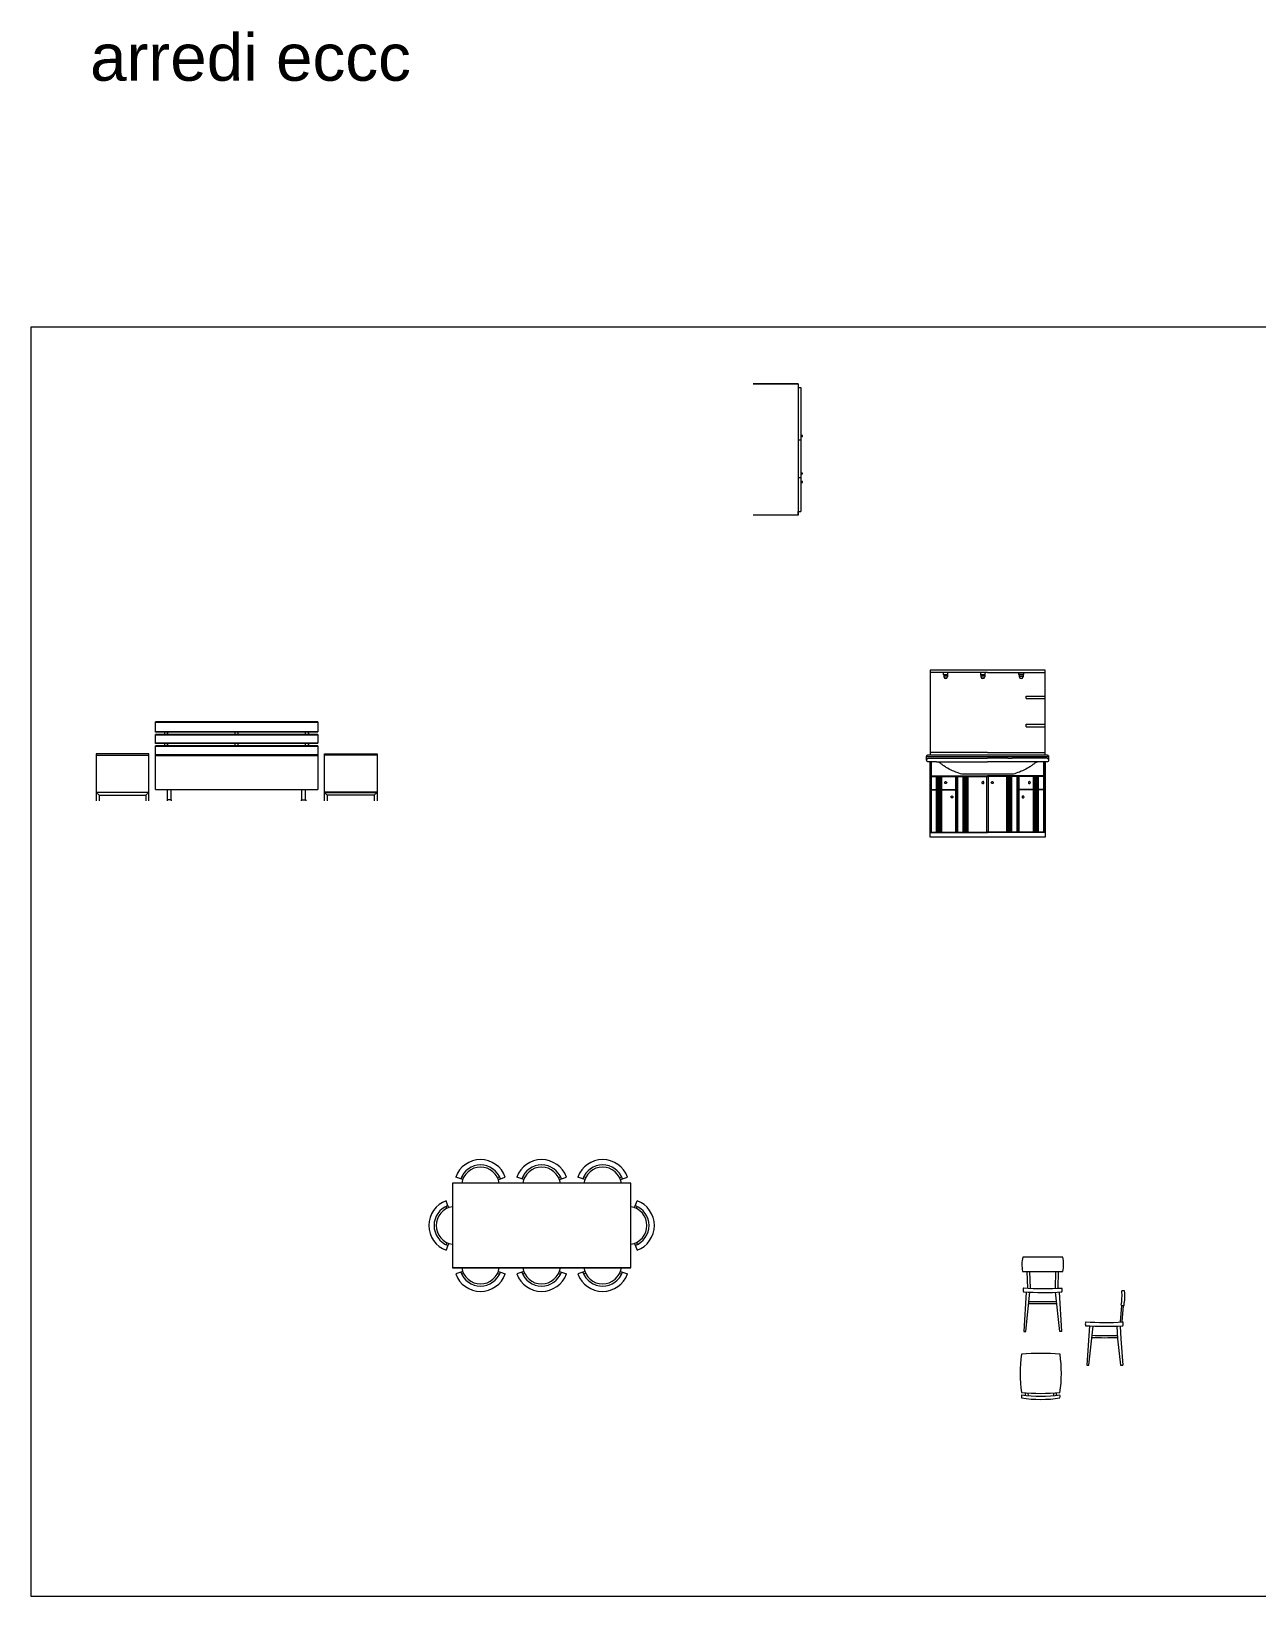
# Model space of a CAD drawing. Header units: millimetres. Extents: x 19901 to 59163, y 13732 to 30178.
# Drawn here: x 23218 to 24523, y 19548 to 21214 of the extents above; entities that cross this region are included whole.
import ezdxf

# ---------------------------------------------------------------- set-up
doc = ezdxf.new("R2010")
doc.units = ezdxf.units.MM
doc.layers.add('A-ANNO-TEXT', color=3, linetype='Continuous')
doc.layers.add('A-FURN', color=8, linetype='Continuous', lineweight=13)
doc.styles.get("Standard").update_dxf_attribs({"font": 'arial.ttf'})

msp = doc.modelspace()

# ---------------------------------------------------------------- linework, layer by layer
at = {"layer": 'A-FURN'}
for p, q in [((23218, 20899.5), (28252.1, 20899.5)), ((23218, 19547.9), (23218, 20899.5)), ((24034.5, 20839), (23986.5, 20839)), ((24034.5, 20839), (23986.5, 20839)), ((23986.5, 20839), (24034.5, 20839)), ((24034.5, 20839), (24034.5, 20699)), ((24034.5, 20839), (24034.5, 20835)), ((24034.5, 20835), (24037.5, 20835)), ((24037.5, 20835), (24037.5, 20703)), ((24039.2, 20784), (24037.5, 20784)), ((24037.5, 20783), (24039.2, 20783)), ((24039.2, 20783), (24039.2, 20784)), ((24037.5, 20779), (24034.5, 20779)), ((24037.5, 20739), (24034.5, 20739)), ((24039.2, 20744), (24037.5, 20744)), ((24037.5, 20743), (24039.2, 20743)), ((24039.2, 20735), (24037.5, 20735)), ((24037.5, 20734), (24039.2, 20734)), ((24039.2, 20743), (24039.2, 20744)), ((24039.2, 20734), (24039.2, 20735)), ((24034.5, 20699), (23986.5, 20699)), ((24034.5, 20699), (24034.5, 20703)), ((24034.5, 20703), (24037.5, 20703)), ((24236.1, 20534), (24174.9, 20534)), ((24174.9, 20534), (24174.9, 20444)), ((24236.1, 20531.5), (24174.9, 20531.5)), ((24189, 20531.5), (24189, 20529.5)), ((24194, 20529.5), (24194, 20531.5)), ((24228.6, 20531.5), (24228.6, 20529.5)), ((24233.6, 20529.5), (24233.6, 20531.5)), ((24297.4, 20534), (24236.1, 20534)), ((24236.1, 20531.5), (24297.4, 20531.5)), ((24269.4, 20529.5), (24269.4, 20531.5)), ((24274.4, 20531.5), (24274.4, 20529.5)), ((24297.4, 20444), (24297.4, 20534)), ((24189, 20529.5), (24194, 20529.5)), ((24189.5, 20529), (24193.5, 20529)), ((24189.5, 20529), (24189.5, 20527)), ((24189.5, 20527), (24193.5, 20527)), ((24193.5, 20529), (24193.5, 20527)), ((24228.6, 20529.5), (24233.6, 20529.5)), ((24229.1, 20529), (24229.1, 20527)), ((24229.1, 20529), (24233.1, 20529)), ((24229.1, 20527), (24233.1, 20527)), ((24233.1, 20529), (24233.1, 20527)), ((24274.4, 20529.5), (24269.4, 20529.5)), ((24273.9, 20529), (24269.9, 20529)), ((24269.9, 20529), (24269.9, 20527)), ((24273.9, 20527), (24269.9, 20527)), ((24273.9, 20529), (24273.9, 20527)), ((24277.4, 20504), (24277.4, 20506.5)), ((24277.4, 20506.5), (24297.4, 20506.5)), ((24277.4, 20504), (24297.4, 20504)), ((23523.1, 20479), (23350.1, 20479)), ((23350.1, 20468.1), (23350.1, 20479)), ((23350.1, 20479), (23523.1, 20479)), ((23523.1, 20478.5), (23350.1, 20478.5)), ((23523.1, 20468.5), (23350.1, 20468.5)), ((23523.1, 20468.1), (23350.1, 20468.1)), ((23350.1, 20456.1), (23350.1, 20465.5)), ((23523.1, 20465.5), (23350.1, 20465.5)), ((23523.1, 20465), (23350.1, 20465)), ((23360.1, 20465.5), (23360.1, 20468.1)), ((23363.1, 20465.5), (23363.1, 20468.1)), ((23363.4, 20465.5), (23363.4, 20468.1)), ((23435.1, 20465.5), (23435.1, 20468.1)), ((23438.1, 20465.5), (23438.1, 20468.1)), ((23438.4, 20465.5), (23438.4, 20468.1)), ((23510.1, 20465.5), (23510.1, 20468.1)), ((23513.1, 20465.5), (23513.1, 20468.1)), ((23513.4, 20465.5), (23513.4, 20468.1)), ((23523.1, 20479), (23523.1, 20468.5)), ((23523.1, 20465.5), (23523.1, 20456.5)), ((24277.4, 20474), (24277.4, 20476.5)), ((24277.4, 20476.5), (24297.4, 20476.5)), ((24277.4, 20474), (24297.4, 20474)), ((23523.1, 20456.5), (23350.1, 20456.5)), ((23523.1, 20456.1), (23350.1, 20456.1)), ((23350.1, 20407), (23350.1, 20453.5)), ((23523.1, 20453.5), (23350.1, 20453.5)), ((23523.1, 20453), (23350.1, 20453)), ((23360.1, 20453.5), (23360.1, 20456.1)), ((23363.1, 20453.5), (23363.1, 20456.1)), ((23363.4, 20453.5), (23363.4, 20456.1)), ((23435.1, 20453.5), (23435.1, 20456.1)), ((23438.1, 20453.5), (23438.1, 20456.1)), ((23438.4, 20453.5), (23438.4, 20456.1)), ((23510.1, 20453.5), (23510.1, 20456.1)), ((23513.1, 20453.5), (23513.1, 20456.1)), ((23513.4, 20453.5), (23513.4, 20456.1)), ((23523.1, 20453.5), (23523.1, 20407)), ((24236.1, 20446.5), (24174.9, 20446.5)), ((24236.1, 20446.5), (24297.4, 20446.5)), ((23343.1, 20445), (23287.1, 20445)), ((23287.1, 20445), (23287.1, 20443.8)), ((23287.1, 20443.8), (23287.1, 20404)), ((23287.1, 20443.8), (23343.1, 20443.8)), ((23287.1, 20443.5), (23343.1, 20443.5)), ((23343.1, 20443.8), (23343.1, 20445)), ((23343.1, 20395), (23343.1, 20443.8)), ((23523.1, 20444.1), (23350.1, 20444.1)), ((23523.1, 20443), (23350.1, 20443)), ((23530.1, 20443.8), (23530.1, 20445)), ((23530.1, 20445), (23586.1, 20445)), ((23530.1, 20395), (23530.1, 20443.8)), ((23586.1, 20443.8), (23530.1, 20443.8)), ((23586.1, 20443.5), (23530.1, 20443.5)), ((23586.1, 20445), (23586.1, 20443.8)), ((23586.1, 20443.8), (23586.1, 20404)), ((24171.1, 20442.1), (24171.2, 20442.5)), ((24171.1, 20442.1), (24301.1, 20442.1)), ((24171.1, 20438.4), (24171.1, 20442.1)), ((24171.3, 20439.2), (24171.1, 20438.4)), ((24171.3, 20437.6), (24171.1, 20438.4)), ((24171.2, 20442.5), (24171.4, 20442.9)), ((24171.7, 20439.9), (24171.3, 20439.2)), ((24171.7, 20437), (24171.3, 20437.6)), ((24171.4, 20442.9), (24171.6, 20443.3)), ((24171.6, 20443.3), (24171.9, 20443.5)), ((24172.4, 20440.3), (24171.7, 20439.9)), ((24172.4, 20436.5), (24171.7, 20437)), ((24171.9, 20443.5), (24172.2, 20443.8)), ((24172.2, 20443.8), (24172.7, 20443.9)), ((24172.8, 20440.4), (24172.4, 20440.3)), ((24173, 20436.4), (24172.4, 20436.5)), ((24172.7, 20443.9), (24173.4, 20444)), ((24172.8, 20440.4), (24209.8, 20440.4)), ((24174.9, 20436.4), (24173, 20436.4)), ((24173.4, 20444), (24209.8, 20444)), ((24174.9, 20444), (24236.1, 20444)), ((24181.6, 20436.4), (24174.9, 20436.4)), ((24174.9, 20407.2), (24174.9, 20436.4)), ((24175.3, 20421.7), (24175.3, 20436.4)), ((24176.3, 20421.7), (24176.3, 20436.4)), ((24181.6, 20436.4), (24236.1, 20436.4)), ((24182.8, 20436.3), (24181.6, 20436.4)), ((24183.6, 20436.2), (24182.8, 20436.3)), ((24184.5, 20435.9), (24183.6, 20436.2)), ((24185.1, 20435.6), (24184.5, 20435.9)), ((24185.9, 20435.2), (24185.1, 20435.6)), ((24186.3, 20434.8), (24185.9, 20435.2)), ((24187, 20434.2), (24186.3, 20434.8)), ((24187.8, 20433.6), (24187, 20434.2)), ((24189, 20432.7), (24187.8, 20433.6)), ((24189.7, 20432.3), (24189, 20432.7)), ((24190.5, 20431.7), (24189.7, 20432.3)), ((24191.2, 20431.3), (24190.5, 20431.7)), ((24192.2, 20430.7), (24191.2, 20431.3)), ((24193.5, 20429.9), (24192.2, 20430.7)), ((24195.3, 20428.9), (24193.5, 20429.9)), ((24209.8, 20444), (24262.4, 20444)), ((24209.8, 20440.4), (24214.4, 20440.4)), ((24214.4, 20440.4), (24236.1, 20440.4)), ((24236.1, 20444), (24297.4, 20444)), ((24257.8, 20440.4), (24236.1, 20440.4)), ((24290.6, 20436.4), (24236.1, 20436.4)), ((24257.8, 20440.4), (24262.4, 20440.4)), ((24262.4, 20444), (24298.8, 20444)), ((24299.5, 20440.4), (24262.4, 20440.4)), ((24278.7, 20429.9), (24276.9, 20428.9)), ((24280.1, 20430.7), (24278.7, 20429.9)), ((24281.1, 20431.3), (24280.1, 20430.7)), ((24281.8, 20431.7), (24281.1, 20431.3)), ((24282.6, 20432.3), (24281.8, 20431.7)), ((24283.2, 20432.7), (24282.6, 20432.3)), ((24284.5, 20433.6), (24283.2, 20432.7)), ((24285.3, 20434.2), (24284.5, 20433.6)), ((24285.9, 20434.8), (24285.3, 20434.2)), ((24286.4, 20435.2), (24285.9, 20434.8)), ((24287.1, 20435.6), (24286.4, 20435.2)), ((24287.8, 20435.9), (24287.1, 20435.6)), ((24288.6, 20436.2), (24287.8, 20435.9)), ((24289.4, 20436.3), (24288.6, 20436.2)), ((24290.6, 20436.4), (24289.4, 20436.3)), ((24297.4, 20436.4), (24290.6, 20436.4)), ((24296, 20421.7), (24296, 20436.4)), ((24296.9, 20421.7), (24296.9, 20436.4)), ((24299.2, 20436.4), (24297.4, 20436.4)), ((24297.4, 20436.4), (24297.4, 20407.2)), ((24298.8, 20444), (24299.5, 20443.9)), ((24299.8, 20436.5), (24299.2, 20436.4)), ((24299.5, 20443.9), (24300, 20443.8)), ((24299.5, 20440.4), (24299.8, 20440.3)), ((24299.8, 20440.3), (24300.5, 20439.9)), ((24300.5, 20437), (24299.8, 20436.5)), ((24300, 20443.8), (24300.3, 20443.5)), ((24300.3, 20443.5), (24300.7, 20443.3)), ((24300.5, 20439.9), (24301, 20439.2)), ((24301, 20437.6), (24300.5, 20437)), ((24300.7, 20443.3), (24300.9, 20442.9)), ((24300.9, 20442.9), (24301, 20442.5)), ((24301, 20442.5), (24301.1, 20442.1)), ((24301, 20439.2), (24301.1, 20438.4)), ((24301.1, 20438.4), (24301, 20437.6)), ((24301.1, 20442.1), (24301.1, 20438.4)), ((24174.9, 20421.3), (24236.1, 20421.3)), ((24175.3, 20421.7), (24236.1, 20421.7)), ((24175.3, 20420.9), (24203.2, 20420.9)), ((24175.3, 20407.2), (24175.3, 20420.9)), ((24176.3, 20407.2), (24176.3, 20420.9)), ((24181.9, 20407.2), (24181.9, 20420.9)), ((24183, 20407.2), (24183, 20420.9)), ((24184.1, 20407.2), (24184.1, 20420.9)), ((24185.1, 20407.2), (24185.1, 20420.9)), ((24186.2, 20407.2), (24186.2, 20420.9)), ((24187.3, 20407.2), (24187.3, 20420.9)), ((24190.5, 20414.5), (24190.6, 20415)), ((24190.6, 20414), (24190.5, 20414.5)), ((24190.6, 20415), (24191, 20415.5)), ((24191, 20413.6), (24190.6, 20414)), ((24191, 20415.5), (24191.5, 20415.6)), ((24191.5, 20413.4), (24191, 20413.6)), ((24191.5, 20415.6), (24192.1, 20415.4)), ((24192.1, 20413.6), (24191.5, 20413.4)), ((24192.1, 20415.4), (24192.5, 20415)), ((24192.5, 20414), (24192.1, 20413.6)), ((24192.5, 20415), (24192.6, 20414.5)), ((24192.6, 20414.5), (24192.5, 20414)), ((24197.4, 20427.8), (24195.3, 20428.9)), ((24198.9, 20427.1), (24197.4, 20427.8)), ((24200.3, 20426.5), (24198.9, 20427.1)), ((24202.2, 20425.7), (24200.3, 20426.5)), ((24203.8, 20425.1), (24202.2, 20425.7)), ((24202.3, 20407.2), (24202.3, 20420.9)), ((24203.2, 20407.2), (24203.2, 20420.9)), ((24203.7, 20361.7), (24203.7, 20420.9)), ((24203.7, 20420.9), (24236.1, 20420.9)), ((24205.5, 20424.5), (24203.8, 20425.1)), ((24204.6, 20361.7), (24204.6, 20420.9)), ((24207.2, 20423.9), (24205.5, 20424.5)), ((24208.7, 20423.6), (24207.2, 20423.9)), ((24210.5, 20423.4), (24208.7, 20423.6)), ((24210.2, 20361.7), (24210.2, 20420.9)), ((24236.1, 20423.4), (24210.5, 20423.4)), ((24211.4, 20361.7), (24211.4, 20420.9)), ((24212.4, 20361.7), (24212.4, 20420.9)), ((24213.5, 20361.7), (24213.5, 20420.9)), ((24214.5, 20361.7), (24214.5, 20420.9)), ((24215.6, 20361.7), (24215.6, 20420.9)), ((24230.2, 20415), (24230, 20414.5)), ((24230, 20414.5), (24230.2, 20414)), ((24230.6, 20415.4), (24230.2, 20415)), ((24230.2, 20414), (24230.6, 20413.6)), ((24231.1, 20415.6), (24230.6, 20415.4)), ((24230.6, 20413.6), (24231.1, 20413.4)), ((24231.7, 20415.5), (24231.1, 20415.6)), ((24231.1, 20413.4), (24231.7, 20413.6)), ((24232.1, 20415), (24231.7, 20415.5)), ((24231.7, 20413.6), (24232.1, 20414)), ((24232.2, 20414.5), (24232.1, 20415)), ((24232.1, 20414), (24232.2, 20414.5)), ((24235.2, 20361.7), (24235.2, 20420.9)), ((24261.7, 20423.4), (24236.1, 20423.4)), ((24296.9, 20421.7), (24236.1, 20421.7)), ((24297.4, 20421.3), (24236.1, 20421.3)), ((24268.6, 20420.9), (24236.1, 20420.9)), ((24237.1, 20361.7), (24237.1, 20420.9)), ((24240, 20414.5), (24240.2, 20415)), ((24240.2, 20414), (24240, 20414.5)), ((24240.2, 20415), (24240.6, 20415.5)), ((24240.6, 20413.6), (24240.2, 20414)), ((24240.6, 20415.5), (24241.1, 20415.6)), ((24241.1, 20413.4), (24240.6, 20413.6)), ((24241.1, 20415.6), (24241.6, 20415.4)), ((24241.7, 20413.6), (24241.1, 20413.4)), ((24241.6, 20415.4), (24242.1, 20415)), ((24242.1, 20414), (24241.7, 20413.6)), ((24242.1, 20415), (24242.2, 20414.5)), ((24242.2, 20414.5), (24242.1, 20414)), ((24256.6, 20361.7), (24256.6, 20420.9)), ((24257.7, 20361.7), (24257.7, 20420.9)), ((24258.8, 20361.7), (24258.8, 20420.9)), ((24259.8, 20361.7), (24259.8, 20420.9)), ((24260.9, 20361.7), (24260.9, 20420.9)), ((24263.6, 20423.6), (24261.7, 20423.4)), ((24262, 20361.7), (24262, 20420.9)), ((24265.1, 20423.9), (24263.6, 20423.6)), ((24266.7, 20424.5), (24265.1, 20423.9)), ((24268.4, 20425.1), (24266.7, 20424.5)), ((24267.6, 20361.7), (24267.6, 20420.9)), ((24270.1, 20425.7), (24268.4, 20425.1)), ((24268.6, 20361.7), (24268.6, 20420.9)), ((24296.9, 20420.9), (24269, 20420.9)), ((24269, 20407.2), (24269, 20420.9)), ((24269.9, 20407.2), (24269.9, 20420.9)), ((24272, 20426.5), (24270.1, 20425.7)), ((24273.3, 20427.1), (24272, 20426.5)), ((24274.9, 20427.8), (24273.3, 20427.1)), ((24276.9, 20428.9), (24274.9, 20427.8)), ((24279.8, 20415), (24279.6, 20414.5)), ((24279.6, 20414.5), (24279.8, 20414)), ((24280.2, 20415.4), (24279.8, 20415)), ((24279.8, 20414), (24280.1, 20413.6)), ((24280.1, 20413.6), (24280.7, 20413.4)), ((24280.7, 20415.6), (24280.2, 20415.4)), ((24281.2, 20415.5), (24280.7, 20415.6)), ((24280.7, 20413.4), (24281.2, 20413.6)), ((24281.6, 20415), (24281.2, 20415.5)), ((24281.2, 20413.6), (24281.6, 20414)), ((24281.8, 20414.5), (24281.6, 20415)), ((24281.6, 20414), (24281.8, 20414.5)), ((24284.9, 20407.2), (24284.9, 20420.9)), ((24286, 20407.2), (24286, 20420.9)), ((24287.1, 20407.2), (24287.1, 20420.9)), ((24288.1, 20407.2), (24288.1, 20420.9)), ((24289.2, 20407.2), (24289.2, 20420.9)), ((24290.3, 20407.2), (24290.3, 20420.9)), ((24296, 20407.2), (24296, 20420.9)), ((24296.9, 20407.2), (24296.9, 20420.9)), ((23287.1, 20404.2), (23343.1, 20404.2)), ((23290.1, 20401), (23287.1, 20404)), ((23343.1, 20404), (23287.1, 20404)), ((23287.1, 20404), (23287.1, 20395)), ((23290.1, 20401), (23290.1, 20395)), ((23290.1, 20401), (23340.1, 20401)), ((23340.1, 20401), (23343.1, 20404)), ((23340.1, 20401), (23340.1, 20395)), ((23343.1, 20401), (23343.1, 20404)), ((23350.1, 20407), (23523.1, 20407)), ((23363.1, 20396), (23363.1, 20407)), ((23367.1, 20396), (23367.1, 20407)), ((23506.1, 20396), (23506.1, 20407)), ((23510.1, 20396), (23510.1, 20407)), ((23586.1, 20404.2), (23530.1, 20404.2)), ((23533.1, 20401), (23530.1, 20404)), ((23530.1, 20401), (23530.1, 20404)), ((23530.1, 20404), (23586.1, 20404)), ((23533.1, 20401), (23533.1, 20395)), ((23583.1, 20401), (23533.1, 20401)), ((23583.1, 20401), (23586.1, 20404)), ((23583.1, 20401), (23583.1, 20395)), ((23586.1, 20404), (23586.1, 20395)), ((24174.9, 20356.3), (24174.9, 20407.2)), ((24175.3, 20407.2), (24203.2, 20407.2)), ((24175.3, 20406.8), (24203.2, 20406.8)), ((24175.3, 20361.7), (24175.3, 20406.8)), ((24176.3, 20361.7), (24176.3, 20406.8)), ((24181.9, 20361.7), (24181.9, 20406.8)), ((24183, 20361.7), (24183, 20406.8)), ((24184.1, 20361.7), (24184.1, 20406.8)), ((24185.1, 20361.7), (24185.1, 20406.8)), ((24186.2, 20361.7), (24186.2, 20406.8)), ((24187.3, 20361.7), (24187.3, 20406.8)), ((24197.2, 20399.2), (24197.3, 20399.8)), ((24197.3, 20398.7), (24197.2, 20399.2)), ((24197.3, 20399.8), (24197.7, 20400.2)), ((24197.7, 20398.3), (24197.3, 20398.7)), ((24197.7, 20400.2), (24198.2, 20400.3)), ((24198.2, 20398.1), (24197.7, 20398.3)), ((24198.2, 20400.3), (24198.8, 20400.1)), ((24198.8, 20398.3), (24198.2, 20398.1)), ((24198.8, 20400.1), (24199.2, 20399.7)), ((24199.2, 20398.7), (24198.8, 20398.3)), ((24199.2, 20399.7), (24199.3, 20399.2)), ((24199.3, 20399.2), (24199.2, 20398.7)), ((24202.3, 20361.7), (24202.3, 20406.8)), ((24203.2, 20361.7), (24203.2, 20406.8)), ((24296.9, 20407.2), (24269, 20407.2)), ((24269, 20361.7), (24269, 20406.8)), ((24296.9, 20406.8), (24269, 20406.8)), ((24269.9, 20361.7), (24269.9, 20406.8)), ((24273.1, 20399.7), (24272.9, 20399.2)), ((24272.9, 20399.2), (24273.1, 20398.7)), ((24273.5, 20400.1), (24273.1, 20399.7)), ((24273.1, 20398.7), (24273.5, 20398.3)), ((24274, 20400.3), (24273.5, 20400.1)), ((24273.5, 20398.3), (24274, 20398.1)), ((24274.5, 20400.2), (24274, 20400.3)), ((24274, 20398.1), (24274.5, 20398.3)), ((24274.9, 20399.8), (24274.5, 20400.2)), ((24274.5, 20398.3), (24274.9, 20398.7)), ((24275.1, 20399.2), (24274.9, 20399.8)), ((24274.9, 20398.7), (24275.1, 20399.2)), ((24284.9, 20361.7), (24284.9, 20406.8)), ((24286, 20361.7), (24286, 20406.8)), ((24287.1, 20361.7), (24287.1, 20406.8)), ((24288.1, 20361.7), (24288.1, 20406.8)), ((24289.2, 20361.7), (24289.2, 20406.8)), ((24290.3, 20361.7), (24290.3, 20406.8)), ((24296, 20361.7), (24296, 20406.8)), ((24296.9, 20361.7), (24296.9, 20406.8)), ((24297.4, 20407.2), (24297.4, 20356.3)), ((23367.4, 20396), (23362.8, 20396)), ((23362.8, 20396), (23362.8, 20396)), ((23362.8, 20396), (23362.8, 20395)), ((23367.4, 20395), (23367.4, 20396)), ((23505.8, 20395), (23505.8, 20396)), ((23505.8, 20396), (23510.4, 20396)), ((23510.4, 20396), (23510.4, 20396)), ((23510.4, 20396), (23510.4, 20395)), ((24174.9, 20361.3), (24236.1, 20361.3)), ((24236.1, 20356.3), (24174.9, 20356.3)), ((24175.3, 20361.7), (24203.2, 20361.7)), ((24203.7, 20361.7), (24236.1, 20361.7)), ((24268.6, 20361.7), (24236.1, 20361.7)), ((24297.4, 20361.3), (24236.1, 20361.3)), ((24297.4, 20356.3), (24236.1, 20356.3)), ((24296.9, 20361.7), (24269, 20361.7)), ((23666.3, 19988), (23666.3, 19898)), ((23856.3, 19988), (23666.3, 19988)), ((23675.2, 19992.7), (23669.9, 19994.6)), ((23677.3, 19991.9), (23675.2, 19992.7)), ((23678.2, 19994), (23676.1, 19994.8)), ((23714.4, 19994), (23716.6, 19994.8)), ((23715.3, 19991.9), (23717.4, 19992.7)), ((23717.4, 19992.7), (23722.7, 19994.6)), ((23740.2, 19992.7), (23734.9, 19994.6)), ((23742.3, 19991.9), (23740.2, 19992.7)), ((23743.2, 19994), (23741.1, 19994.8)), ((23779.4, 19994), (23781.6, 19994.8)), ((23780.3, 19991.9), (23782.4, 19992.7)), ((23782.4, 19992.7), (23787.7, 19994.6)), ((23805.2, 19992.7), (23799.9, 19994.6)), ((23807.3, 19991.9), (23805.2, 19992.7)), ((23808.2, 19994), (23806.1, 19994.8)), ((23844.4, 19994), (23846.6, 19994.8)), ((23845.3, 19991.9), (23847.4, 19992.7)), ((23847.4, 19992.7), (23852.7, 19994.6)), ((23856.3, 19898), (23856.3, 19988)), ((23660.3, 19961.1), (23659.6, 19963.3)), ((23661.6, 19964.1), (23659.7, 19969.4)), ((23662.4, 19962), (23661.6, 19964.1)), ((23860.3, 19962), (23861, 19964.1)), ((23861, 19964.1), (23862.9, 19969.4)), ((23862.3, 19961.1), (23863.1, 19963.3)), ((23660.3, 19924.9), (23659.6, 19922.8)), ((23661.6, 19921.9), (23659.7, 19916.6)), ((23662.4, 19924), (23661.6, 19921.9)), ((23860.3, 19924), (23861, 19921.9)), ((23861, 19921.9), (23862.9, 19916.6)), ((23862.3, 19924.9), (23863.1, 19922.8)), ((23666.3, 19898), (23856.3, 19898)), ((23856.3, 19898), (23666.3, 19898)), ((24273.6, 19909.5), (24316.2, 19909.5)), ((23675.2, 19893.3), (23669.9, 19891.4)), ((23677.3, 19894.1), (23675.2, 19893.3)), ((23678.2, 19892), (23676.1, 19891.2)), ((23714.4, 19892), (23716.6, 19891.2)), ((23715.3, 19894.1), (23717.4, 19893.3)), ((23717.4, 19893.3), (23722.7, 19891.4)), ((23740.2, 19893.3), (23734.9, 19891.4)), ((23742.3, 19894.1), (23740.2, 19893.3)), ((23743.2, 19892), (23741.1, 19891.2)), ((23779.4, 19892), (23781.6, 19891.2)), ((23780.3, 19894.1), (23782.4, 19893.3)), ((23782.4, 19893.3), (23787.7, 19891.4)), ((23805.2, 19893.3), (23799.9, 19891.4)), ((23807.3, 19894.1), (23805.2, 19893.3)), ((23808.2, 19892), (23806.1, 19891.2)), ((23844.4, 19892), (23846.6, 19891.2)), ((23845.3, 19894.1), (23847.4, 19893.3)), ((23847.4, 19893.3), (23852.7, 19891.4)), ((24278, 19894.1), (24278.5, 19876.3)), ((24280.8, 19894.1), (24281.4, 19876.2)), ((24308.4, 19876.2), (24308.9, 19894)), ((24311.2, 19876.3), (24311.8, 19894)), ((24277.3, 19872.2), (24274.6, 19830.3)), ((24276.7, 19830.3), (24281.2, 19872.1)), ((24312.9, 19830.2), (24308.5, 19872)), ((24312.3, 19872.1), (24315, 19830.2)), ((24279.9, 19859.9), (24309.8, 19859.9)), ((24280.1, 19862.1), (24309.5, 19862.1)), ((24377.5, 19840.3), (24379, 19858)), ((24379.4, 19840.3), (24380.9, 19857.9)), ((24274.6, 19830.3), (24276.8, 19830.3)), ((24315, 19830.2), (24312.9, 19830.2)), ((24344.6, 19836.1), (24341.9, 19794.2)), ((24344, 19794.2), (24348.4, 19835.9)), ((24373.7, 19835.8), (24374.3, 19822.4)), ((24377.4, 19835.9), (24378, 19822.5)), ((24374.3, 19822.4), (24377.8, 19794.3)), ((24378.1, 19822.5), (24380.3, 19794.3)), ((24341.9, 19794.2), (24344, 19794.2)), ((24377.8, 19794.3), (24380.3, 19794.3)), ((24276.2, 19764.8), (24276.3, 19762.2)), ((24279.1, 19764.6), (24279.2, 19761.8)), ((24306.7, 19761.8), (24306.8, 19764.6)), ((24309.5, 19762.2), (24309.6, 19764.8)), ((28252.1, 19547.9), (23218, 19547.9))]:
    msp.add_line(p, q, dxfattribs=at)
for centre, radius, start, end in [((24189.5, 20529.5), 0.5, 180, 270), ((24191.5, 20527.4), 2.05, 192.1776, 347.8224), ((24193.5, 20529.5), 0.5, 270, 0), ((24229.1, 20529.5), 0.5, 180, 270), ((24231.1, 20527.4), 2.05, 192.1776, 347.8224), ((24233.1, 20529.5), 0.5, 270, 0), ((24269.9, 20529.5), 0.5, 180, 270), ((24271.9, 20527.4), 2.05, 192.1776, 347.8224), ((24273.9, 20529.5), 0.5, 270, 0), ((23696.3, 19985), 28.1, 20, 160), ((23761.3, 19985), 28.1, 20, 160), ((23826.3, 19985), 28.1, 20, 160), ((23696.3, 19985), 22.5, 20, 160), ((23696.3, 19985), 20.2, 8.505, 171.495), ((23761.3, 19985), 22.5, 20, 160), ((23761.3, 19985), 20.2, 8.505, 171.495), ((23826.3, 19985), 22.5, 20, 160), ((23826.3, 19985), 20.2, 8.505, 171.495), ((23669.3, 19943), 28.1, 110, 250), ((23669.3, 19943), 22.5, 110, 250), ((23669.3, 19943), 20.2, 98.505, 261.495), ((23853.3, 19943), 20.2, 278.505, 81.495), ((23853.3, 19943), 22.5, 290, 70), ((23853.3, 19943), 28.1, 290, 70), ((23696.3, 19901), 20.2, 188.505, 351.495), ((23761.3, 19901), 20.2, 188.505, 351.495), ((23826.3, 19901), 20.2, 188.505, 351.495), ((24308.1, 19901.4), 35.4, 166.847, 191.788), ((24275, 19901.7), 42, 349.3782, 10.6218), ((23696.3, 19901), 28.1, 200, 340), ((23696.3, 19901), 22.5, 200, 340), ((23761.3, 19901), 28.1, 200, 340), ((23761.3, 19901), 22.5, 200, 340), ((23826.3, 19901), 28.1, 200, 340), ((23826.3, 19901), 22.5, 200, 340), ((24316.2, 24925.4), 5031.4, 269.5127, 270), ((24280.6, 19874.4), 6.54, 160.7558, 197.7394), ((24295.7, 20217.1), 341.2, 266.42, 273.2965), ((24295.7, 20212.9), 341.2, 266.42, 273.2965), ((24309.1, 19874.3), 6.54, 342.2606, 19.2442), ((24320.9, 19868.1), 58.4, 350.062, 5.2662), ((24380.4, 19867.8), 5.81, 73.6382, 103.6835), ((24323.9, 19868), 58.4, 350.062, 5.2662), ((24380.3, 19874), 16.1, 263.4091, 274.1747), ((24346.7, 19838.3), 6.54, 160.7558, 197.7394), ((24361.8, 20176.4), 340.7, 266.4069, 273.1075), ((24361.9, 20185.5), 345.7, 266.4571, 273.0425), ((24374, 19838.2), 6.54, 342.2606, 19.2442), ((24360.8, 20123.9), 300.3, 267.4035, 272.5601), ((24361.4, 20141.1), 315.3, 267.4639, 272.3168), ((24415.7, 19785.5), 144.9, 171.8279, 188.0879), ((24292.5, 19550.3), 256.6, 85.3557, 94.5322), ((24169.7, 19785.7), 145, 351.7935, 8.0471), ((24293, 20021.1), 256.8, 265.3501, 274.5131), ((24282.9, 19761.1), 10.8, 171.5154, 188.2468), ((24292.9, 19896.6), 135.4, 261.2198, 278.6352), ((24292.9, 19893.4), 135.5, 261.2205, 278.6304), ((24302.5, 19761.1), 10.8, 351.5154, 8.2468)]:
    msp.add_arc(centre, radius, start, end, dxfattribs=at)

# ---------------------------------------------------------------- texts
at = {"layer": 'A-ANNO-TEXT', "insert": (23280.6, 21211.6), "char_height": 50, "attachment_point": 1}
msp.add_mtext_dynamic_manual_height_columns('arredi eccc', width=1017.121, gutter_width=12.5, heights=[0], dxfattribs=at)

doc.saveas('drawing.dxf')
